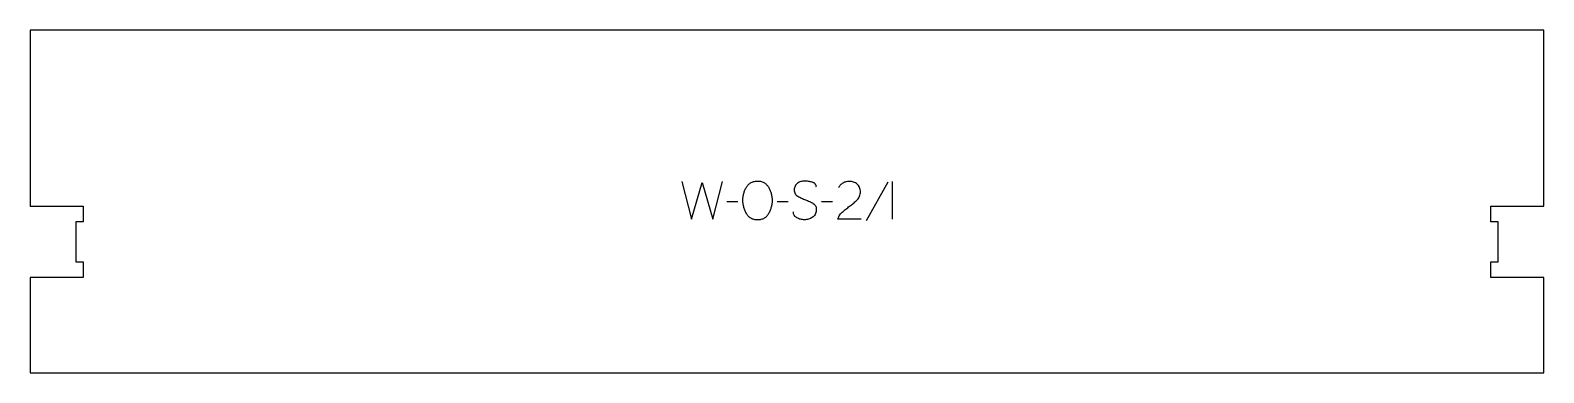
# Model space of a CAD drawing. Extents: x 0 to 1200, y 0 to 271.
import ezdxf

# ---------------------------------------------------------------- set-up
doc = ezdxf.new("R2010")
doc.units = 0
doc.layers.add('1_ANYTOOL_1MMDEEP_LABELS_S', color=2, linetype='CONTINUOUS')
doc.layers.add('4_ANYTOOL_CUTTHROUGH_OUTSI', color=5, linetype='CONTINUOUS')

msp = doc.modelspace()

# ---------------------------------------------------------------- linework, layer by layer
at = {"layer": '1_ANYTOOL_1MMDEEP_LABELS_S'}
for p, q in [((679.614286, 151.163585), (662.428571, 120.392156)), ((683.128571, 151.635014), (683.128571, 121.635014)), ((560.728571, 135.520728), (551.942857, 135.435014)), ((600.757143, 135.520728), (591.971429, 135.435014)), ((635.814286, 135.520728), (627.028571, 135.435014))]:
    msp.add_line(p, q, dxfattribs=at)
msp.add_lwpolyline([(516.371429, 151.635014), (524.085714, 121.635014), (532.528571, 150.735014), (541.014286, 121.635014), (548.514286, 151.635014)], dxfattribs=at)
msp.add_lwpolyline([(576.8, 151.977871, -0.064784), (579.473955, 151.629949, -0.088904), (581.9, 150.499299, -0.05419), (583.822565, 148.807169, -0.051179), (585.35, 146.749299, -0.041653), (586.5322, 144.320527, -0.036749), (587.321429, 141.735014, -0.024892), (587.779208, 139.115751, -0.030823), (587.942857, 136.463585, -0.034269), (587.766337, 133.891088, -0.031918), (587.251786, 131.363585, -0.031725), (586.363599, 128.754188, -0.026303), (585.178571, 126.263585, -0.058719), (583.654791, 124.101838, -0.077745), (581.616071, 122.438585, -0.077243), (579.129083, 121.459747, -0.055252), (576.457143, 121.163585, -0.054051), (573.703218, 121.462164, -0.077615), (571.1375, 122.460014, -0.078558), (569.062427, 124.147087, -0.060481), (567.521429, 126.349299, -0.02629), (566.334768, 128.888519, -0.031299), (565.448214, 131.545728, -0.031469), (564.933176, 134.132544, -0.033416), (564.757143, 136.763585, -0.032847), (564.935821, 139.480534, -0.035049), (565.480357, 142.147514, -0.03503), (566.396331, 144.724553, -0.032231), (567.65, 147.156442, -0.062518), (569.271889, 149.223537, -0.074052), (571.383929, 150.772514, -0.072322), (574.010782, 151.703405, -0.049083)], format="xyb", close=True, dxfattribs=at)
for points in [[(623, 147.049299, 0.071867), (622.806886, 148.385906, 0.100684), (622.180357, 149.567156, 0.047558), (621.705804, 150.043607, 0.038563), (621.155804, 150.432335, 0.037928), (620.458616, 150.779803, 0.026634), (619.721429, 151.035014, 0.028461), (616.698095, 151.720996, 0.041577), (613.614286, 151.977871, 0.036938), (612.111926, 151.866731, 0.041531), (610.646429, 151.522514, 0.041583), (609.269052, 150.945305, 0.038125), (608, 150.156442, 0.057611), (606.929847, 149.164538, 0.065808), (606.135714, 147.943942, 0.06469), (605.658218, 146.484387, 0.046778), (605.514286, 144.949299, 0.052235), (605.676642, 143.399457, 0.075448), (606.221429, 141.949299, 0.076671), (607.13752, 140.776247, 0.061023), (608.342857, 139.892156, 0.021951), (611.371711, 138.364811, 0.018213), (614.514286, 137.085014, -0.02405), (617.61577, 135.779551, -0.02981), (620.557143, 134.149299, -0.068439), (621.698445, 133.183369, -0.079282), (622.507143, 131.931442, -0.076308), (622.932143, 130.35276, -0.047772), (622.957143, 128.706442, -0.046243), (622.663908, 127.025483, -0.06359), (622.014286, 125.454656, -0.064671), (621.041462, 124.170468, -0.057073), (619.785714, 123.156442, -0.067522), (616.817406, 121.793532, -0.070793), (613.592857, 121.292156, -0.064027), (610.453842, 121.654672, -0.070447), (607.528571, 122.835014, -0.054374), (606.370154, 123.684646, -0.074742), (605.471429, 124.795728, -0.075199), (604.948421, 126.102106, -0.057737), (604.785714, 127.506442)], [(658.4, 121.677871), (640.1, 121.720728, -0.034491), (640.762778, 123.46806, -0.037732), (641.669643, 125.101085, -0.037744), (642.808937, 126.575721, -0.03482), (644.15, 127.870728, -0.00859), (647.109225, 130.269311, -0.008791), (650.15, 132.563585, 0.020588), (652.969289, 134.797028, 0.025206), (655.571429, 137.277871, 0.046908), (656.592024, 138.579113, 0.051091), (657.339286, 140.052871, 0.050722), (657.788019, 141.701045, 0.041139), (657.928571, 143.406442, 0.039396), (657.785927, 145.214028, 0.058519), (657.296429, 146.952871, 0.060358), (656.505871, 148.359987, 0.061397), (655.4, 149.535014, 0.048006), (654.044043, 150.456973, 0.045901), (652.539286, 151.110014, 0.045216), (650.799225, 151.512573, 0.034258), (649.014286, 151.635014, 0.055622), (646.379715, 151.341026, 0.079896), (643.935714, 150.360014, 0.080617), (641.966327, 148.694313, 0.060287), (640.528571, 146.535014)]]:
    msp.add_lwpolyline(points, format="xyb", dxfattribs=at)
at = {"layer": '4_ANYTOOL_CUTTHROUGH_OUTSI'}
msp.add_lwpolyline([(1199.5, 75.5), (1157.75, 75.5, -0.414214), (1157.5, 75.75), (1157.5, 87.75, -0.414214), (1157.75, 88), (1163.5, 88), (1163.5, 119.499667), (1157.75, 119.499667, -0.414214), (1157.5, 119.749667), (1157.5, 131.749667, -0.414214), (1157.75, 131.999667), (1199.499762, 131.999617), (1199.499993, 271.499983), (0.000007, 271.499983), (0.000238, 131.999617), (41.75, 131.999667, -0.414214), (42, 131.749667), (42, 119.749667, -0.414214), (41.75, 119.499667), (36, 119.499667), (36, 88), (41.75, 88, -0.414214), (42, 87.75), (42, 75.75, -0.414214), (41.75, 75.5), (0, 75.5), (0, 0), (1199.5, 0)], format="xyb", close=True, dxfattribs=at)

doc.saveas('drawing.dxf')
